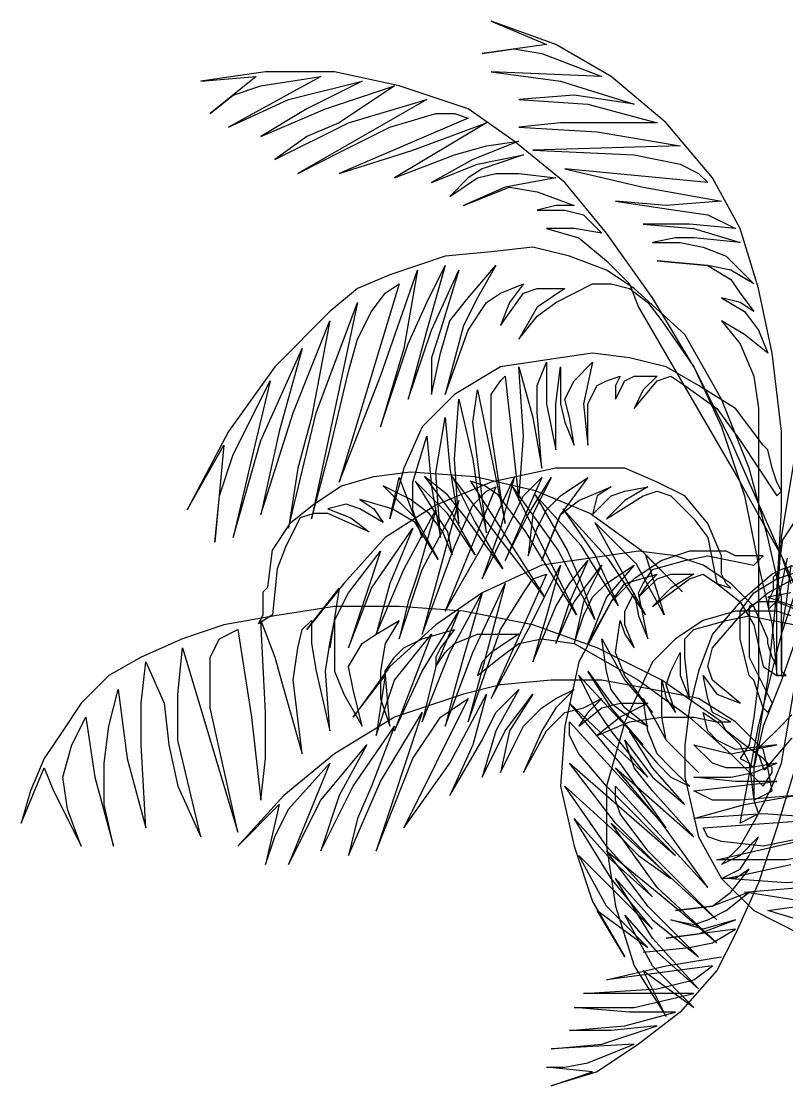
# Model space of a CAD drawing. Header units: millimetres. Extents: x 21129 to 2803301, y -510327 to 166837.
# Drawn here: x 266699 to 268055, y -156575 to -154691 of the extents above; entities that cross this region are included whole.
import ezdxf

# ---------------------------------------------------------------- set-up
doc = ezdxf.new("R2010")
doc.units = ezdxf.units.MM
doc.layers.add('....13_TNT_F_TREE', color=76, linetype='Continuous', transparency=0.5)

# ---------------------------------------------------------------- blocks, each defined once
blk = doc.blocks.new('caycanh3')
for p, q in [((-208.02, 595.5), (-265.12, 615.89)), ((-265.12, 615.89), (-216.17, 595.5)), ((-216.17, 595.5), (-273.28, 587.34)), ((-159.07, 566.95), (-208.02, 595.5)), ((-273.28, 587.34), (-244.73, 591.42)), ((-244.73, 591.42), (-220.25, 587.34)), ((-220.25, 587.34), (-167.23, 566.95)), ((-464.98, 571.03), (-522.08, 562.87)), ((-522.08, 562.87), (-473.14, 566.95)), ((-473.14, 566.95), (-513.93, 534.32)), ((-416.03, 566.95), (-497.61, 522.08)), ((-469.06, 558.79), (-416.03, 566.95)), ((-403.8, 571.03), (-464.98, 571.03)), ((-346.7, 558.79), (-403.8, 571.03)), ((-167.23, 566.95), (-265.12, 571.03)), ((-265.12, 571.03), (-203.94, 562.87)), ((-110.13, 526.16), (-159.07, 566.95)), ((-493.53, 550.63), (-469.06, 558.79)), ((-444.59, 546.56), (-379.33, 562.87)), ((-379.33, 562.87), (-428.27, 538.4)), ((-411.96, 538.4), (-350.77, 558.79)), ((-350.77, 558.79), (-399.72, 526.16)), ((-285.51, 538.4), (-346.7, 558.79)), ((-203.94, 562.87), (-138.68, 542.48)), ((-513.93, 534.32), (-493.53, 550.63)), ((-497.61, 522.08), (-444.59, 546.56)), ((-322.22, 546.56), (-436.43, 481.29)), ((-391.56, 526.16), (-322.22, 546.56)), ((-191.7, 550.63), (-240.65, 546.56)), ((-240.65, 546.56), (-179.47, 542.48)), ((-138.68, 542.48), (-191.7, 550.63)), ((-428.27, 538.4), (-469.06, 513.93)), ((-469.06, 513.93), (-411.96, 538.4)), ((-244.73, 509.85), (-285.51, 538.4)), ((-179.47, 542.48), (-118.28, 526.16)), ((-285.51, 530.24), (-399.72, 481.29)), ((-354.85, 522.08), (-314.07, 534.32)), ((-314.07, 534.32), (-297.75, 534.32)), ((-297.75, 534.32), (-285.51, 530.24)), ((-456.82, 493.53), (-391.56, 526.16)), ((-399.72, 526.16), (-428.27, 513.93)), ((-395.64, 501.69), (-354.85, 522.08)), ((-269.2, 526.16), (-350.77, 477.22)), ((-334.46, 501.69), (-269.2, 526.16)), ((-203.94, 526.16), (-240.65, 522.08)), ((-240.65, 522.08), (-171.31, 518)), ((-175.39, 526.16), (-203.94, 526.16)), ((-118.28, 526.16), (-175.39, 526.16)), ((-69.34, 477.22), (-110.13, 526.16)), ((-428.27, 513.93), (-456.82, 493.53)), ((-240.65, 509.85), (-281.44, 493.53)), ((-269.2, 505.77), (-240.65, 509.85)), ((-199.86, 473.14), (-244.73, 509.85)), ((-171.31, 518), (-97.89, 505.77)), ((-436.43, 481.29), (-395.64, 501.69)), ((-399.72, 481.29), (-334.46, 501.69)), ((-297.75, 497.61), (-269.2, 505.77)), ((-97.89, 505.77), (-228.41, 501.69)), ((-228.41, 501.69), (-138.68, 497.61)), ((-350.77, 477.22), (-297.75, 497.61)), ((-281.44, 493.53), (-318.14, 473.14)), ((-277.36, 489.45), (-236.57, 497.61)), ((-236.57, 497.61), (-273.28, 485.37)), ((-138.68, 497.61), (-97.89, 489.45)), ((-318.14, 473.14), (-277.36, 489.45)), ((-273.28, 485.37), (-285.51, 477.22)), ((-277.36, 477.22), (-261.04, 481.29)), ((-261.04, 481.29), (-240.65, 481.29)), ((-240.65, 481.29), (-208.02, 477.22)), ((-73.42, 473.14), (-199.86, 485.37)), ((-199.86, 485.37), (-130.52, 469.06)), ((-97.89, 489.45), (-81.58, 481.29)), ((-81.58, 481.29), (-73.42, 473.14)), ((-285.51, 477.22), (-301.83, 460.9)), ((-301.83, 460.9), (-277.36, 477.22)), ((-208.02, 477.22), (-252.88, 469.06)), ((-163.15, 428.27), (-199.86, 473.14)), ((-44.87, 432.35), (-69.34, 477.22)), ((-252.88, 469.06), (-289.59, 452.74)), ((-289.59, 452.74), (-248.81, 469.06)), ((-248.81, 469.06), (-224.33, 464.98)), ((-224.33, 464.98), (-191.7, 452.74)), ((-130.52, 469.06), (-61.18, 456.82)), ((-208.02, 452.74), (-224.33, 448.66)), ((-191.7, 452.74), (-208.02, 452.74)), ((-110.13, 452.74), (-154.99, 456.82)), ((-154.99, 456.82), (-101.97, 448.66)), ((-61.18, 456.82), (-110.13, 452.74)), ((-224.33, 448.66), (-199.86, 448.66)), ((-199.86, 448.66), (-183.54, 444.59)), ((-183.54, 444.59), (-167.23, 428.27)), ((-101.97, 448.66), (-73.42, 444.59)), ((-73.42, 444.59), (-48.95, 432.35)), ((-89.73, 436.43), (-130.52, 436.43)), ((-130.52, 436.43), (-85.65, 432.35)), ((-48.95, 432.35), (-89.73, 436.43)), ((-191.7, 432.35), (-216.17, 432.35)), ((-216.17, 432.35), (-187.62, 424.19)), ((-167.23, 428.27), (-191.7, 432.35)), ((-187.62, 424.19), (-163.15, 403.8)), ((-122.36, 371.17), (-163.15, 428.27)), ((-101.97, 424.19), (-122.36, 420.11)), ((-85.65, 424.19), (-101.97, 424.19)), ((-85.65, 432.35), (-44.87, 420.11)), ((-44.87, 420.11), (-85.65, 424.19)), ((-28.55, 379.33), (-44.87, 432.35)), ((-228.41, 416.03), (-265.12, 411.96)), ((-195.78, 407.88), (-228.41, 416.03)), ((-122.36, 420.11), (-97.89, 420.11)), ((-97.89, 420.11), (-77.5, 416.03)), ((-77.5, 416.03), (-57.1, 407.88)), ((-305.91, 407.88), (-354.85, 391.56)), ((-265.12, 411.96), (-305.91, 407.88)), ((-163.15, 395.64), (-195.78, 407.88)), ((-57.1, 407.88), (-32.63, 383.4)), ((-322.22, 367.09), (-305.91, 399.72)), ((-305.91, 399.72), (-322.22, 342.62)), ((-285.51, 371.17), (-261.04, 399.72)), ((-261.04, 399.72), (-277.36, 371.17)), ((-163.15, 403.8), (-142.76, 383.4)), ((-73.42, 399.72), (-118.28, 403.8)), ((-118.28, 403.8), (-73.42, 399.72)), ((-53.02, 395.64), (-73.42, 399.72)), ((-73.42, 399.72), (-53.02, 387.48)), ((-354.85, 391.56), (-383.4, 379.33)), ((-363.01, 301.83), (-330.38, 395.64)), ((-330.38, 395.64), (-342.62, 326.3)), ((-318.14, 342.62), (-293.67, 395.64)), ((-293.67, 395.64), (-309.99, 342.62)), ((-138.68, 379.33), (-163.15, 395.64)), ((-32.63, 383.4), (-53.02, 395.64)), ((-53.02, 387.48), (-44.87, 375.25)), ((-383.4, 379.33), (-407.88, 358.93)), ((-346.7, 383.4), (-399.72, 208.02)), ((-358.93, 375.25), (-346.7, 383.4)), ((-256.96, 375.25), (-236.57, 383.4)), ((-236.57, 383.4), (-248.81, 367.09)), ((-236.57, 375.25), (-224.33, 379.33)), ((-224.33, 379.33), (-199.86, 379.33)), ((-199.86, 379.33), (-224.33, 363.01)), ((-208.02, 367.09), (-175.39, 383.4)), ((-175.39, 383.4), (-159.07, 383.4)), ((-159.07, 383.4), (-142.76, 379.33)), ((-142.76, 383.4), (-134.6, 363.01)), ((-142.76, 379.33), (-126.44, 367.09)), ((-93.81, 338.54), (-138.68, 379.33)), ((-16.32, 322.22), (-28.55, 379.33)), ((-371.17, 358.93), (-358.93, 375.25)), ((-301.83, 350.77), (-285.51, 371.17)), ((-277.36, 371.17), (-289.59, 346.7)), ((-269.2, 367.09), (-256.96, 375.25)), ((-256.96, 346.7), (-236.57, 375.25)), ((-85.65, 309.99), (-122.36, 371.17)), ((-44.87, 367.09), (-61.18, 371.17)), ((-61.18, 371.17), (-40.79, 358.93)), ((-44.87, 375.25), (-32.63, 358.93)), ((-407.88, 358.93), (-456.82, 309.99)), ((-383.4, 367.09), (-424.19, 175.39)), ((-420.11, 269.2), (-383.4, 367.09)), ((-383.4, 334.46), (-371.17, 358.93)), ((-338.54, 330.38), (-322.22, 367.09)), ((-285.51, 342.62), (-269.2, 367.09)), ((-248.81, 367.09), (-256.96, 346.7)), ((-224.33, 363.01), (-240.65, 334.46)), ((-224.33, 354.85), (-208.02, 367.09)), ((-134.6, 363.01), (-44.87, 208.02)), ((-126.44, 367.09), (-114.21, 350.77)), ((-32.63, 358.93), (-44.87, 367.09)), ((-40.79, 358.93), (-28.55, 342.62)), ((-440.51, 269.2), (-407.88, 350.77)), ((-407.88, 350.77), (-424.19, 265.12)), ((-309.99, 322.22), (-301.83, 350.77)), ((-240.65, 334.46), (-224.33, 354.85)), ((-114.21, 350.77), (-85.65, 309.99)), ((-40.79, 338.54), (-61.18, 350.77)), ((-61.18, 350.77), (-44.87, 330.38)), ((-322.22, 342.62), (-338.54, 281.44)), ((-338.54, 281.44), (-318.14, 342.62)), ((-309.99, 342.62), (-318.14, 318.14)), ((-289.59, 346.7), (-305.91, 285.51)), ((-305.91, 285.51), (-285.51, 342.62)), ((-28.55, 342.62), (-20.39, 322.22)), ((-391.56, 305.91), (-383.4, 334.46)), ((-363.01, 256.96), (-338.54, 330.38)), ((-61.18, 281.44), (-93.81, 338.54)), ((-44.87, 330.38), (-32.63, 301.83)), ((-20.39, 322.22), (-40.79, 338.54)), ((-469.06, 244.73), (-432.35, 326.3)), ((-432.35, 326.3), (-452.74, 252.88)), ((-342.62, 326.3), (-363.01, 256.96)), ((-318.14, 285.51), (-309.99, 322.22)), ((-175.39, 322.22), (-203.94, 318.14)), ((-142.76, 318.14), (-175.39, 322.22)), ((-8.16, 252.88), (-16.32, 322.22)), ((-318.14, 318.14), (-318.14, 285.51)), ((-203.94, 318.14), (-256.96, 309.99)), ((-224.33, 293.67), (-216.17, 314.07)), ((-216.17, 314.07), (-216.17, 277.36)), ((-191.7, 297.75), (-175.39, 314.07)), ((-175.39, 314.07), (-183.54, 277.36)), ((-110.13, 309.99), (-142.76, 318.14)), ((-456.82, 309.99), (-497.61, 252.88)), ((-407.88, 236.57), (-391.56, 305.91)), ((-399.72, 208.02), (-363.01, 301.83)), ((-256.96, 309.99), (-297.75, 285.51)), ((-256.96, 297.75), (-252.88, 301.83)), ((-252.88, 301.83), (-240.65, 191.7)), ((-236.57, 248.81), (-240.65, 309.99)), ((-240.65, 309.99), (-228.41, 265.12)), ((-208.02, 277.36), (-203.94, 309.99)), ((-203.94, 309.99), (-203.94, 277.36)), ((-163.15, 297.75), (-150.91, 301.83)), ((-150.91, 301.83), (-154.99, 293.67)), ((-146.84, 297.75), (-138.68, 301.83)), ((-138.68, 301.83), (-118.28, 301.83)), ((-118.28, 301.83), (-130.52, 289.59)), ((-118.28, 297.75), (-106.05, 301.83)), ((-81.58, 293.67), (-110.13, 309.99)), ((-106.05, 301.83), (-93.81, 293.67)), ((-53.02, 244.73), (-85.65, 309.99)), ((-85.65, 309.99), (-61.18, 256.96)), ((-32.63, 301.83), (-28.55, 273.28)), ((-493.53, 232.49), (-460.9, 297.75)), ((-460.9, 297.75), (-477.22, 228.41)), ((-265.12, 285.51), (-256.96, 297.75)), ((-224.33, 269.2), (-224.33, 293.67)), ((-199.86, 281.44), (-191.7, 297.75)), ((-179.47, 277.36), (-171.31, 293.67)), ((-171.31, 293.67), (-163.15, 297.75)), ((-154.99, 281.44), (-146.84, 297.75)), ((-154.99, 293.67), (-154.99, 281.44)), ((-138.68, 273.28), (-118.28, 297.75)), ((-93.81, 293.67), (-65.26, 273.28)), ((-48.95, 273.28), (-81.58, 293.67)), ((-297.75, 285.51), (-326.3, 256.96)), ((-281.44, 261.04), (-277.36, 289.59)), ((-277.36, 289.59), (-252.88, 171.31)), ((-265.12, 252.88), (-265.12, 285.51)), ((-130.52, 289.59), (-138.68, 273.28)), ((-297.75, 228.41), (-293.67, 281.44)), ((-293.67, 281.44), (-281.44, 228.41)), ((-216.17, 277.36), (-208.02, 236.57)), ((-208.02, 236.57), (-208.02, 277.36)), ((-203.94, 277.36), (-199.86, 261.04)), ((-195.78, 265.12), (-199.86, 281.44)), ((-183.54, 277.36), (-179.47, 240.65)), ((-179.47, 240.65), (-179.47, 277.36)), ((-65.26, 273.28), (-44.87, 244.73)), ((-36.71, 220.25), (-61.18, 281.44)), ((-24.47, 240.65), (-48.95, 273.28)), ((-28.55, 273.28), (-28.55, 248.81)), ((-8.16, 159.07), (12.24, 281.44)), ((-469.06, 179.47), (-440.51, 269.2)), ((-444.59, 167.23), (-420.11, 269.2)), ((-424.19, 265.12), (-436.43, 220.25)), ((-314.07, 216.17), (-305.91, 265.12)), ((-305.91, 265.12), (-301.83, 220.25)), ((-228.41, 265.12), (-220.25, 220.25)), ((-220.25, 220.25), (-224.33, 269.2)), ((-191.7, 240.65), (-195.78, 265.12)), ((-326.3, 256.96), (-342.62, 220.25)), ((-277.36, 228.41), (-281.44, 261.04)), ((-199.86, 261.04), (-191.7, 240.65)), ((-61.18, 256.96), (-40.79, 195.78)), ((-497.61, 252.88), (-534.32, 183.54)), ((-452.74, 252.88), (-469.06, 179.47)), ((-334.46, 208.02), (-322.22, 248.81)), ((-322.22, 248.81), (-318.14, 203.94)), ((-252.88, 171.31), (-265.12, 252.88)), ((-240.65, 191.7), (-236.57, 248.81)), ((-28.55, 248.81), (-28.55, 73.42)), ((-8.16, 183.54), (-8.16, 252.88)), ((-534.32, 183.54), (-501.69, 240.65)), ((-501.69, 240.65), (-509.85, 154.99)), ((-493.53, 159.07), (-469.06, 244.73)), ((-424.19, 175.39), (-407.88, 236.57)), ((8.16, 106.05), (-53.02, 244.73)), ((-44.87, 244.73), (-12.24, 195.78)), ((-20.39, 236.57), (-24.47, 240.65)), ((-16.32, 220.25), (-20.39, 236.57)), ((-505.77, 195.78), (-493.53, 232.49)), ((-477.22, 228.41), (-493.53, 159.07)), ((-293.67, 171.31), (-297.75, 228.41)), ((-281.44, 228.41), (-277.36, 199.86)), ((-269.2, 163.15), (-277.36, 228.41)), ((-436.43, 220.25), (-444.59, 167.23)), ((-369.07, 212.95), (-336.44, 217.03)), ((-342.62, 220.25), (-354.85, 175.39)), ((-336.44, 217.03), (-279.34, 212.95)), ((-301.83, 220.25), (-293.67, 171.31)), ((-208.02, 220.25), (-265.12, 208.02)), ((-175.39, 220.25), (-208.02, 220.25)), ((-146.84, 220.25), (-175.39, 220.25)), ((-118.28, 208.02), (-146.84, 220.25)), ((-20.39, 159.07), (-36.71, 220.25)), ((-12.24, 208.02), (-16.32, 220.25)), ((-397.62, 204.79), (-369.07, 212.95)), ((-354.85, 175.39), (-346.7, 212.1)), ((-346.7, 212.1), (-326.3, 159.07)), ((-334.46, 183.54), (-334.46, 208.02)), ((-303.81, 180.32), (-332.36, 208.87)), ((-332.36, 208.87), (-311.97, 176.24)), ((-303.81, 196.64), (-324.2, 212.95)), ((-324.2, 212.95), (-299.73, 180.32)), ((-309.99, 159.07), (-314.07, 216.17)), ((-265.12, 208.02), (-314.07, 187.62)), ((-218.15, 106.9), (-299.73, 212.95)), ((-299.73, 212.95), (-279.34, 172.16)), ((-271.18, 204.79), (-283.41, 208.87)), ((-283.41, 208.87), (-218.15, 106.9)), ((-279.34, 212.95), (-226.31, 200.71)), ((-273.28, 150.91), (-244.73, 212.1)), ((-244.73, 212.1), (-256.96, 167.23)), ((-236.57, 195.78), (-220.25, 212.1)), ((-220.25, 212.1), (-236.57, 175.39)), ((-232.49, 179.47), (-212.1, 212.1)), ((-212.1, 212.1), (-228.41, 179.47)), ((-203.94, 195.78), (-179.47, 212.1)), ((-179.47, 212.1), (-203.94, 179.47)), ((-93.81, 195.78), (-118.28, 208.02)), ((-44.87, 208.02), (-24.47, 171.31)), ((-8.16, 199.86), (-12.24, 208.02)), ((-422.09, 188.48), (-397.62, 204.79)), ((-336.44, 192.56), (-360.91, 204.79)), ((-360.91, 204.79), (-332.36, 176.24)), ((-318.14, 203.94), (-309.99, 159.07)), ((-261.04, 203.94), (-305.91, 93.81)), ((-281.44, 187.62), (-269.2, 199.86)), ((-277.36, 199.86), (-269.2, 163.15)), ((-258.94, 196.64), (-271.18, 204.79)), ((-269.2, 199.86), (-261.04, 203.94)), ((-205.92, 147.69), (-246.71, 204.79)), ((-246.71, 204.79), (-189.6, 90.59)), ((-226.31, 200.71), (-177.37, 180.32)), ((-187.62, 191.7), (-159.07, 203.94)), ((-159.07, 203.94), (-171.31, 195.78)), ((-159.07, 195.78), (-146.84, 199.86)), ((-146.84, 199.86), (-126.44, 203.94)), ((-126.44, 203.94), (-146.84, 191.7)), ((-130.52, 195.78), (-118.28, 199.86)), ((-118.28, 199.86), (-106.05, 195.78)), ((-12.24, 195.78), (-8.16, 199.86)), ((-509.85, 154.99), (-505.77, 195.78)), ((-442.49, 172.16), (-422.09, 188.48)), ((-393.54, 188.48), (-409.86, 184.4)), ((-381.31, 184.4), (-393.54, 188.48)), ((-352.75, 184.4), (-381.31, 192.56)), ((-381.31, 192.56), (-369.07, 184.4)), ((-320.12, 180.32), (-336.44, 192.56)), ((-326.3, 130.52), (-293.67, 191.7)), ((-293.67, 191.7), (-326.3, 73.42)), ((-287.49, 176.24), (-303.81, 196.64)), ((-234.47, 164.01), (-258.94, 196.64)), ((-248.81, 171.31), (-236.57, 195.78)), ((-185.52, 151.77), (-226.31, 196.64)), ((-226.31, 196.64), (-197.76, 147.69)), ((-216.17, 183.54), (-203.94, 195.78)), ((-203.94, 179.47), (-187.62, 191.7)), ((-171.31, 195.78), (-175.39, 179.47)), ((-175.39, 179.47), (-159.07, 195.78)), ((-163.15, 175.39), (-130.52, 195.78)), ((-146.84, 191.7), (-163.15, 175.39)), ((-106.05, 195.78), (-85.65, 175.39)), ((-73.42, 171.31), (-93.81, 195.78)), ((-40.79, 195.78), (-28.55, 134.6)), ((-422.09, 180.32), (-434.33, 176.24)), ((-409.86, 180.32), (-422.09, 180.32)), ((-409.86, 184.4), (-389.46, 176.24)), ((-373.15, 164.01), (-409.86, 180.32)), ((-360.91, 172.16), (-381.31, 184.4)), ((-369.07, 184.4), (-360.91, 172.16)), ((-314.07, 187.62), (-358.93, 159.07)), ((-332.36, 172.16), (-352.75, 184.4)), ((-342.62, 130.52), (-314.07, 183.54)), ((-326.3, 159.07), (-334.46, 183.54)), ((-314.07, 183.54), (-330.38, 126.44)), ((-307.89, 164.01), (-320.12, 180.32)), ((-279.34, 143.61), (-303.81, 180.32)), ((-299.73, 180.32), (-279.34, 143.61)), ((-297.75, 150.91), (-281.44, 187.62)), ((-252.88, 138.68), (-232.49, 179.47)), ((-228.41, 179.47), (-232.49, 142.76)), ((-224.33, 167.23), (-216.17, 183.54)), ((-203.94, 179.47), (-220.25, 138.68)), ((-220.25, 138.68), (-203.94, 179.47)), ((-161.05, 139.53), (-201.84, 184.4)), ((-201.84, 184.4), (-173.29, 143.61)), ((-177.37, 180.32), (-132.5, 147.69)), ((-12.24, 110.13), (-8.16, 183.54)), ((-7.09, 156.93), (9.22, 181.4)), ((-458.8, 147.69), (-442.49, 172.16)), ((-434.33, 176.24), (-446.57, 151.77)), ((-389.46, 176.24), (-373.15, 164.01)), ((-332.36, 176.24), (-311.97, 139.53)), ((-311.97, 139.53), (-332.36, 172.16)), ((-311.97, 176.24), (-303.81, 164.01)), ((-254.86, 131.37), (-287.49, 176.24)), ((-279.34, 172.16), (-254.86, 131.37)), ((-273.28, 122.36), (-248.81, 171.31)), ((-236.57, 175.39), (-252.88, 138.68)), ((-136.58, 135.45), (-173.29, 172.16)), ((-173.29, 172.16), (-128.42, 90.59)), ((-85.65, 175.39), (-73.42, 159.07)), ((-61.18, 142.76), (-73.42, 171.31)), ((-24.47, 171.31), (-8.16, 142.76)), ((-371.17, 114.21), (-334.46, 167.23)), ((-334.46, 167.23), (-354.85, 118.28)), ((-299.73, 143.61), (-307.89, 164.01)), ((-303.81, 164.01), (-299.73, 143.61)), ((-256.96, 167.23), (-273.28, 122.36)), ((-189.6, 90.59), (-234.47, 164.01)), ((-232.49, 142.76), (-224.33, 167.23)), ((-446.57, 151.77), (-454.72, 131.37)), ((-358.93, 159.07), (-395.64, 118.28)), ((-326.3, 73.42), (-297.75, 150.91)), ((-305.91, 93.81), (-273.28, 150.91)), ((-152.89, 98.74), (-185.52, 151.77)), ((-73.42, 159.07), (-65.26, 118.28)), ((-8.16, 106.05), (-20.39, 159.07)), ((-12.24, 97.89), (-8.16, 159.07)), ((-11.17, 128.38), (-7.09, 156.93)), ((-462.88, 115.06), (-458.8, 147.69)), ((-391.56, 110.13), (-363.01, 146.84)), ((-363.01, 146.84), (-391.56, 61.18)), ((-163.15, 142.76), (-220.25, 134.6)), ((-173.29, 86.51), (-205.92, 147.69)), ((-197.76, 147.69), (-185.52, 119.14)), ((-173.29, 143.61), (-152.89, 98.74)), ((-134.6, 146.84), (-163.15, 142.76)), ((-101.97, 142.76), (-134.6, 146.84)), ((-132.5, 147.69), (-95.79, 110.98)), ((-95.79, 110.98), (-128.42, 143.61)), ((-128.42, 143.61), (-112.11, 90.59)), ((-89.73, 146.84), (-114.21, 138.68)), ((-77.5, 134.6), (-101.97, 142.76)), ((-93.81, 138.68), (-73.42, 142.76)), ((-57.1, 146.84), (-89.73, 146.84)), ((-73.42, 142.76), (-32.63, 134.6)), ((-61.18, 138.68), (-61.18, 142.76)), ((-48.95, 142.76), (-57.1, 146.84)), ((-40.79, 142.76), (-48.95, 142.76)), ((-28.55, 142.76), (-40.79, 142.76)), ((-32.63, 134.6), (-24.47, 142.76)), ((-24.47, 142.76), (-28.55, 142.76)), ((-8.16, 73.42), (16.32, 146.84)), ((-8.16, 142.76), (0, 118.28)), ((-220.25, 134.6), (-273.28, 110.13)), ((-232.49, 77.5), (-203.94, 134.6)), ((-203.94, 134.6), (-216.17, 89.73)), ((-195.78, 118.28), (-179.47, 138.68)), ((-179.47, 138.68), (-195.78, 101.97)), ((-191.7, 101.97), (-167.23, 134.6)), ((-167.23, 134.6), (-183.54, 101.97)), ((-163.15, 118.28), (-138.68, 134.6)), ((-138.68, 134.6), (-163.15, 106.05)), ((-128.42, 90.59), (-161.05, 139.53)), ((-114.21, 138.68), (-138.68, 122.36)), ((-112.11, 90.59), (-136.58, 135.45)), ((-122.36, 130.52), (-93.81, 138.68)), ((-53.02, 118.28), (-77.5, 134.6)), ((-61.18, 126.44), (-61.18, 138.68)), ((-28.55, 134.6), (-16.32, 81.58)), ((-20.39, 110.13), (32.63, 138.68)), ((-3.01, 140.61), (-11.17, 103.9)), ((4.08, 134.6), (-8.16, 130.52)), ((0, 134.6), (-4.08, 101.97)), ((-454.72, 131.37), (-458.8, 90.59)), ((-367.09, 73.42), (-342.62, 130.52)), ((-346.7, 69.34), (-326.3, 130.52)), ((-330.38, 126.44), (-338.54, 101.97)), ((-216.17, 126.44), (-265.12, 16.32)), ((-228.41, 122.36), (-216.17, 126.44)), ((-146.84, 118.28), (-118.28, 126.44)), ((-130.52, 118.28), (-122.36, 130.52)), ((-118.28, 126.44), (-126.44, 118.28)), ((-118.28, 122.36), (-106.05, 126.44)), ((-106.05, 126.44), (-85.65, 126.44)), ((-85.65, 126.44), (-106.05, 114.21)), ((-89.73, 122.36), (-77.5, 126.44)), ((-77.5, 126.44), (-65.26, 118.28)), ((-57.1, 118.28), (-61.18, 126.44)), ((-16.32, 126.44), (-44.87, 101.97)), ((-8.16, 130.52), (-16.32, 126.44)), ((-15.25, 124.3), (-11.17, 128.38)), ((-15.25, 112.06), (-15.25, 124.3)), ((-12.24, 122.36), (12.24, 130.52)), ((24.47, 126.44), (-8.16, 32.63)), ((-466.96, 110.98), (-462.88, 115.06)), ((-395.64, 118.28), (-428.27, 77.5)), ((-428.27, 77.5), (-399.72, 114.21)), ((-399.72, 114.21), (-407.88, 61.18)), ((-391.56, 61.18), (-371.17, 114.21)), ((-354.85, 118.28), (-367.09, 73.42)), ((-252.88, 118.28), (-285.51, -4.08)), ((-281.44, 57.1), (-252.88, 118.28)), ((-236.57, 110.13), (-228.41, 122.36)), ((-208.02, 97.89), (-195.78, 118.28)), ((-185.52, 119.14), (-173.29, 86.51)), ((-175.39, 106.05), (-163.15, 118.28)), ((-138.68, 122.36), (-159.07, 101.97)), ((-159.07, 101.97), (-146.84, 118.28)), ((-134.6, 106.05), (-118.28, 122.36)), ((-126.44, 118.28), (-134.6, 106.05)), ((-134.6, 110.13), (-130.52, 118.28)), ((-122.36, 97.89), (-89.73, 122.36)), ((-106.05, 114.21), (-122.36, 97.89)), ((-65.26, 118.28), (-53.02, 114.21)), ((-65.26, 118.28), (-44.87, 101.97)), ((-53.02, 114.21), (-57.1, 118.28)), ((-32.63, 97.89), (-53.02, 118.28)), ((-32.63, 110.13), (-12.24, 122.36)), ((-466.96, 98.74), (-466.96, 110.98)), ((-403.8, 85.65), (-391.56, 110.13)), ((-273.28, 110.13), (-314.07, 81.58)), ((-301.83, 57.1), (-273.28, 110.13)), ((-273.28, 110.13), (-289.59, 53.02)), ((-256.96, 77.5), (-236.57, 110.13)), ((-183.54, 89.73), (-175.39, 106.05)), ((-163.15, 106.05), (-179.47, 65.26)), ((-146.84, 93.81), (-138.68, 110.13)), ((-138.68, 110.13), (-134.6, 89.73)), ((-126.44, 69.34), (-134.6, 110.13)), ((-44.87, 93.81), (-32.63, 110.13)), ((-44.87, 89.73), (-20.39, 110.13)), ((0, 110.13), (-20.39, 106.05)), ((-20.39, 32.63), (-12.24, 110.13)), ((-20.39, 106.05), (4.08, 97.89)), ((-19.33, 103.9), (-15.25, 112.06)), ((-11.17, 103.9), (-19.33, 95.75)), ((-19.33, 95.75), (-19.33, 103.9)), ((-8.16, 101.97), (-8.16, 106.05)), ((-466.96, 90.59), (-466.96, 98.74)), ((-403.8, 97.89), (-456.82, 89.73)), ((-346.7, 97.89), (-403.8, 97.89)), ((-338.54, 101.97), (-346.7, 69.34)), ((-289.59, 93.81), (-346.7, 97.89)), ((-228.41, 48.95), (-208.02, 97.89)), ((-195.78, 101.97), (-208.02, 65.26)), ((-208.02, 65.26), (-191.7, 101.97)), ((-183.54, 101.97), (-191.7, 65.26)), ((-159.07, 101.97), (-187.62, 48.95)), ((-179.47, 65.26), (-159.07, 101.97)), ((-44.87, 101.97), (-69.34, 73.42)), ((-44.87, 101.97), (-32.63, 81.58)), ((-28.55, 101.97), (-36.71, 97.89)), ((-36.71, 97.89), (-36.71, 73.42)), ((-20.39, 69.34), (-32.63, 97.89)), ((-12.24, 101.97), (-28.55, 101.97)), ((8.16, 93.81), (-12.24, 101.97)), ((-12.24, 36.71), (-12.24, 97.89)), ((-8.16, -40.79), (16.32, 101.97)), ((-4.08, 101.97), (-8.16, 77.5)), ((-8.16, 93.81), (-8.16, 101.97)), ((-456.82, 89.73), (-501.69, 81.58)), ((-458.8, 90.59), (-471.04, 82.43)), ((-471.04, 82.43), (-466.96, 90.59)), ((-464.98, 4.08), (-469.06, 85.65)), ((-469.06, 85.65), (-456.82, 53.02)), ((-432.35, 77.5), (-424.19, 85.65)), ((-424.19, 85.65), (-424.19, 65.26)), ((-407.88, 61.18), (-403.8, 85.65)), ((-407.88, 65.26), (-403.8, 85.65)), ((-403.8, 85.65), (-403.8, 40.79)), ((-367.09, 73.42), (-346.7, 85.65)), ((-346.7, 85.65), (-358.93, 65.26)), ((-326.3, 40.79), (-293.67, 93.81)), ((-293.67, 93.81), (-314.07, 44.87)), ((-228.41, 81.58), (-289.59, 93.81)), ((-216.17, 89.73), (-228.41, 48.95)), ((-191.7, 65.26), (-183.54, 89.73)), ((-154.99, 57.1), (-150.91, 85.65)), ((-150.91, 85.65), (-146.84, 73.42)), ((-146.84, 81.58), (-146.84, 93.81)), ((-134.6, 89.73), (-126.44, 69.34)), ((-77.5, 85.65), (-101.97, 69.34)), ((-85.65, 77.5), (-57.1, 85.65)), ((-48.95, 93.81), (-77.5, 85.65)), ((-69.34, 61.18), (-44.87, 89.73)), ((-57.1, 85.65), (-36.71, 89.73)), ((-16.32, 93.81), (-48.95, 93.81)), ((-44.87, 69.34), (-44.87, 93.81)), ((-36.71, 89.73), (4.08, 81.58)), ((-12.24, 93.81), (-16.32, 93.81)), ((0, 89.73), (-12.24, 93.81)), ((-8.16, 69.34), (-8.16, 93.81)), ((-501.69, 81.58), (-538.4, 69.34)), ((-505.77, 69.34), (-489.45, 77.5)), ((-489.45, 77.5), (-477.22, 0)), ((-436.43, 61.18), (-432.35, 77.5)), ((-314.07, 81.58), (-354.85, 44.87)), ((-326.3, 69.34), (-297.75, 77.5)), ((-297.75, 77.5), (-309.99, 61.18)), ((-285.51, -4.08), (-256.96, 77.5)), ((-265.12, 16.32), (-232.49, 77.5)), ((-171.31, 61.18), (-228.41, 81.58)), ((-138.68, 61.18), (-146.84, 81.58)), ((-93.81, 69.34), (-85.65, 77.5)), ((-32.63, 81.58), (-24.47, 44.87)), ((-16.32, 81.58), (-12.24, 36.71)), ((-8.16, 77.5), (-8.16, 57.1)), ((-538.4, 69.34), (-575.11, 53.02)), ((-513.93, 53.02), (-505.77, 69.34)), ((-379.33, 65.26), (-367.09, 73.42)), ((-350.77, 32.63), (-318.14, 73.42)), ((-318.14, 73.42), (-350.77, -12.24)), ((-342.62, 61.18), (-326.3, 69.34)), ((-297.75, 65.26), (-277.36, 73.42)), ((-277.36, 73.42), (-261.04, 73.42)), ((-240.65, 73.42), (-265.12, 57.1)), ((-261.04, 73.42), (-240.65, 73.42)), ((-240.65, 65.26), (-220.25, 69.34)), ((-220.25, 69.34), (-191.7, 65.26)), ((-163.15, 40.79), (-167.23, 69.34)), ((-167.23, 69.34), (-146.84, 32.63)), ((-146.84, 73.42), (-138.68, 61.18)), ((-101.97, 69.34), (-122.36, 48.95)), ((-93.81, 53.02), (-93.81, 69.34)), ((-69.34, 73.42), (-81.58, 40.79)), ((-36.71, 36.71), (-44.87, 69.34)), ((-36.71, 73.42), (-36.71, 53.02)), ((-28.55, -8.16), (-8.16, 73.42)), ((-28.55, 73.42), (-28.55, 32.63)), ((-20.39, 65.26), (-20.39, 69.34)), ((-8.16, 48.95), (-8.16, 69.34)), ((-542.48, 20.39), (-538.4, 61.18)), ((-538.4, 61.18), (-489.45, -101.97)), ((-440.51, 32.63), (-436.43, 61.18)), ((-424.19, 65.26), (-420.11, 40.79)), ((-411.96, 40.79), (-407.88, 65.26)), ((-391.56, 44.87), (-379.33, 65.26)), ((-358.93, 65.26), (-363.01, 40.79)), ((-350.77, 53.02), (-342.62, 61.18)), ((-326.3, -4.08), (-301.83, 57.1)), ((-309.99, 61.18), (-314.07, 53.02)), ((-314.07, 44.87), (-305.91, 57.1)), ((-305.91, 57.1), (-297.75, 65.26)), ((-305.91, -8.16), (-281.44, 57.1)), ((-265.12, 57.1), (-273.28, 48.95)), ((-256.96, 53.02), (-240.65, 65.26)), ((-191.7, 65.26), (-134.6, 32.63)), ((-114.21, 32.63), (-171.31, 61.18)), ((-146.84, 36.71), (-154.99, 57.1)), ((-106.05, 40.79), (-97.89, 57.1)), ((-97.89, 57.1), (-97.89, 36.71)), ((-73.42, 44.87), (-69.34, 61.18)), ((-16.32, 53.02), (-20.39, 65.26)), ((-8.16, 57.1), (-8.16, 44.87)), ((-575.11, 53.02), (-603.66, 36.71)), ((-575.11, 12.24), (-571.03, 48.95)), ((-571.03, 48.95), (-554.71, 12.24)), ((-513.93, 32.63), (-513.93, 53.02)), ((-456.82, 53.02), (-448.66, 24.47)), ((-358.93, 40.79), (-350.77, 53.02)), ((-314.07, 53.02), (-314.07, 44.87)), ((-289.59, 53.02), (-297.75, 24.47)), ((-277.36, 36.71), (-256.96, 53.02)), ((-273.28, 48.95), (-277.36, 36.71)), ((-187.62, 48.95), (-199.86, -8.16)), ((-122.36, 48.95), (-146.84, -4.08)), ((-89.73, 16.32), (-93.81, 53.02)), ((-36.71, 53.02), (-16.32, 12.24)), ((-12.24, 44.87), (-16.32, 53.02)), ((-8.16, 40.79), (-8.16, 48.95)), ((-420.11, 40.79), (-407.88, -12.24)), ((-407.88, -12.24), (-411.96, 40.79)), ((-403.8, 40.79), (-395.64, 20.39)), ((-387.48, 24.47), (-391.56, 44.87)), ((-354.85, 44.87), (-387.48, 0)), ((-363.01, 40.79), (-363.01, 16.32)), ((-354.85, -8.16), (-358.93, 40.79)), ((-350.77, -12.24), (-326.3, 40.79)), ((-314.07, 44.87), (-326.3, -4.08)), ((-159.07, 8.16), (-179.47, 40.79)), ((-179.47, 40.79), (-159.07, 12.24)), ((-159.07, 24.47), (-163.15, 40.79)), ((-110.13, 28.55), (-106.05, 40.79)), ((-81.58, 40.79), (-89.73, 8.16)), ((-69.34, 32.63), (-73.42, 44.87)), ((-24.47, 44.87), (-12.24, 36.71)), ((-12.24, 36.71), (-12.24, 44.87)), ((-8.16, 44.87), (-8.16, 36.71)), ((-4.08, 36.71), (-8.16, 40.79)), ((-603.66, 36.71), (-628.13, 12.24)), ((-513.93, 8.16), (-513.93, 32.63)), ((-432.35, -32.63), (-440.51, 32.63)), ((-387.48, 0), (-358.93, 36.71)), ((-358.93, 36.71), (-367.09, -16.32)), ((-358.93, 8.16), (-350.77, 32.63)), ((-256.96, 28.55), (-289.59, 20.39)), ((-212.1, 32.63), (-256.96, 28.55)), ((-167.23, 32.63), (-212.1, 32.63)), ((-175.39, 12.24), (-187.62, 36.71)), ((-187.62, 36.71), (-130.52, -24.47)), ((-122.36, 24.47), (-167.23, 32.63)), ((-122.36, 4.08), (-146.84, 36.71)), ((-146.84, 32.63), (-122.36, 4.08)), ((-134.6, 32.63), (-89.73, 0)), ((-61.18, -4.08), (-114.21, 32.63)), ((-114.21, 0), (-114.21, 32.63)), ((-114.21, 32.63), (-110.13, 16.32)), ((-101.97, 4.08), (-110.13, 28.55)), ((-97.89, 36.71), (-89.73, 16.32)), ((-73.42, 16.32), (-77.5, 36.71)), ((-77.5, 36.71), (-65.26, 20.39)), ((-44.87, 12.24), (-69.34, 32.63)), ((-32.63, 32.63), (-36.71, 36.71)), ((-28.55, 20.39), (-32.63, 32.63)), ((-32.63, -44.87), (-20.39, 32.63)), ((-28.55, 32.63), (-32.63, 0)), ((-8.16, 32.63), (-24.47, -8.16)), ((-8.16, 36.71), (-12.24, 36.71)), ((-12.24, 36.71), (-4.08, 36.71)), ((-603.66, -8.16), (-595.5, 24.47)), ((-595.5, 24.47), (-587.34, -36.71)), ((-542.48, -20.39), (-542.48, 20.39)), ((-448.66, 24.47), (-432.35, -32.63)), ((-395.64, 20.39), (-379.33, -8.16)), ((-379.33, -8.16), (-387.48, 24.47)), ((-289.59, 20.39), (-350.77, 0)), ((-297.75, 24.47), (-305.91, -8.16)), ((-301.83, -40.79), (-269.2, 20.39)), ((-269.2, 20.39), (-281.44, -24.47)), ((-261.04, 4.08), (-240.65, 24.47)), ((-240.65, 24.47), (-261.04, -12.24)), ((-252.88, -12.24), (-228.41, 20.39)), ((-228.41, 20.39), (-248.81, -12.24)), ((-208.02, 16.32), (-191.7, 24.47)), ((-191.7, 24.47), (-208.02, 8.16)), ((-146.84, 8.16), (-159.07, 24.47)), ((-81.58, 16.32), (-122.36, 24.47)), ((-65.26, 20.39), (-44.87, 12.24)), ((-24.47, 8.16), (-28.55, 20.39)), ((-628.13, 12.24), (-644.45, -12.24)), ((-575.11, -24.47), (-575.11, 12.24)), ((-554.71, 12.24), (-550.63, -24.47)), ((-363.01, 16.32), (-354.85, -8.16)), ((-285.51, 16.32), (-342.62, -97.89)), ((-297.75, 8.16), (-285.51, 16.32)), ((-220.25, 8.16), (-208.02, 16.32)), ((-150.91, -40.79), (-195.78, 12.24)), ((-195.78, 12.24), (-126.44, -53.02)), ((-183.54, 8.16), (-167.23, 16.32)), ((-167.23, 16.32), (-179.47, 4.08)), ((-159.07, -12.24), (-175.39, 12.24)), ((-167.23, 8.16), (-150.91, 12.24)), ((-159.07, 12.24), (-142.76, 0)), ((-150.91, 12.24), (-126.44, 12.24)), ((-126.44, 12.24), (-150.91, 0)), ((-126.44, -12.24), (-130.52, 16.32)), ((-130.52, 16.32), (-110.13, -20.39)), ((-110.13, 16.32), (-101.97, 4.08)), ((-48.95, -4.08), (-81.58, 16.32)), ((-69.34, 4.08), (-73.42, 16.32)), ((-16.32, 12.24), (-20.39, 4.08)), ((-636.29, -24.47), (-624.05, 0)), ((-624.05, 0), (-615.89, -53.02)), ((-489.45, -101.97), (-513.93, 8.16)), ((-477.22, 0), (-469.06, -73.42)), ((-464.98, -36.71), (-464.98, 4.08)), ((-350.77, 0), (-403.8, -32.63)), ((-367.09, -16.32), (-358.93, 8.16)), ((-326.3, 4.08), (-367.09, -118.28)), ((-363.01, -57.1), (-326.3, 4.08)), ((-334.46, -36.71), (-309.99, 0)), ((-309.99, 0), (-297.75, 8.16)), ((-273.28, -20.39), (-261.04, 4.08)), ((-236.57, -8.16), (-220.25, 8.16)), ((-208.02, 8.16), (-220.25, -12.24)), ((-216.17, -12.24), (-199.86, 4.08)), ((-199.86, 4.08), (-183.54, 8.16)), ((-187.62, -8.16), (-167.23, 8.16)), ((-179.47, 4.08), (-187.62, -8.16)), ((-150.91, 0), (-171.31, -16.32)), ((-130.52, -24.47), (-159.07, 8.16)), ((-126.44, -8.16), (-146.84, 8.16)), ((-142.76, -4.08), (-114.21, 0)), ((-142.76, 0), (-126.44, -8.16)), ((-114.21, 0), (-85.65, 0)), ((-110.13, -20.39), (-114.21, 0)), ((-89.73, 8.16), (-93.81, -24.47)), ((-89.73, 0), (-53.02, -32.63)), ((-85.65, 0), (-65.26, -4.08)), ((-73.42, -12.24), (-77.5, 4.08)), ((-77.5, 4.08), (-65.26, -4.08)), ((-53.02, -4.08), (-69.34, 4.08)), ((-32.63, 0), (-36.71, -24.47)), ((-20.39, 4.08), (-24.47, 8.16)), ((-11.17, -10.3), (1.07, 1.93)), ((-607.74, -40.79), (-603.66, -8.16)), ((-387.48, -61.18), (-350.77, -8.16)), ((-350.77, -8.16), (-371.17, -61.18)), ((-244.73, -24.47), (-236.57, -8.16)), ((-199.86, -8.16), (-203.94, -61.18)), ((-195.78, -16.32), (-195.78, -4.08)), ((-195.78, -4.08), (-110.13, -97.89)), ((-171.31, -16.32), (-142.76, -4.08)), ((-146.84, -4.08), (-163.15, -61.18)), ((-65.26, -4.08), (-44.87, -24.47)), ((-65.26, -4.08), (-53.02, -4.08)), ((-57.1, -12.24), (-61.18, -4.08)), ((-24.47, -28.55), (-48.95, -4.08)), ((-44.87, -93.81), (-28.55, -8.16)), ((-24.47, -8.16), (-32.63, -44.87)), ((-644.45, -12.24), (-660.76, -36.71)), ((-261.04, -12.24), (-273.28, -53.02)), ((-273.28, -53.02), (-252.88, -12.24)), ((-248.81, -12.24), (-256.96, -48.95)), ((-220.25, -12.24), (-236.57, -48.95)), ((-236.57, -48.95), (-216.17, -12.24)), ((-187.62, -32.63), (-195.78, -16.32)), ((-126.44, -53.02), (-159.07, -12.24)), ((-122.36, -44.87), (-142.76, -12.24)), ((-142.76, -12.24), (-118.28, -40.79)), ((-118.28, -32.63), (-126.44, -12.24)), ((-65.26, -20.39), (-73.42, -12.24)), ((-40.79, -24.47), (-57.1, -12.24)), ((-23.41, -22.54), (-11.17, -10.3)), ((1.07, -18.46), (-23.41, -47.01)), ((-644.45, -53.02), (-636.29, -24.47)), ((-571.03, -97.89), (-575.11, -24.47)), ((-550.63, -24.47), (-542.48, -61.18)), ((-522.08, -106.05), (-542.48, -20.39)), ((-416.03, -73.42), (-375.25, -24.47)), ((-375.25, -24.47), (-399.72, -69.34)), ((-301.83, -69.34), (-273.28, -20.39)), ((-281.44, -24.47), (-301.83, -69.34)), ((-256.96, -48.95), (-244.73, -24.47)), ((-138.68, -44.87), (-146.84, -20.39)), ((-146.84, -20.39), (-122.36, -53.02)), ((-110.13, -20.39), (-81.58, -48.95)), ((-81.58, -48.95), (-110.13, -20.39)), ((-93.81, -24.47), (-93.81, -53.02)), ((-69.34, -40.79), (-85.65, -24.47)), ((-85.65, -24.47), (-53.02, -32.63)), ((-48.95, -28.55), (-65.26, -20.39)), ((-53.02, -32.63), (-12.24, -24.47)), ((-12.24, -24.47), (-48.95, -28.55)), ((-44.87, -24.47), (-36.71, -40.79)), ((-36.71, -24.47), (-44.87, -36.71)), ((-24.47, -36.71), (-40.79, -24.47)), ((-31.56, -30.7), (-23.41, -22.54)), ((-660.76, -36.71), (-673, -65.26)), ((-587.34, -36.71), (-571.03, -97.89)), ((-469.06, -73.42), (-464.98, -36.71)), ((-403.8, -32.63), (-448.66, -69.34)), ((-367.09, -118.28), (-334.46, -36.71)), ((-163.15, -61.18), (-187.62, -32.63)), ((-106.05, -44.87), (-118.28, -32.63)), ((-53.02, -32.63), (-24.47, -61.18)), ((-44.87, -36.71), (-36.71, -40.79)), ((-27.48, -34.78), (-31.56, -30.7)), ((-23.41, -47.01), (-27.48, -34.78)), ((-20.39, -44.87), (-24.47, -28.55)), ((-16.32, -44.87), (-24.47, -36.71)), ((-681.15, -93.81), (-660.76, -44.87)), ((-660.76, -44.87), (-652.6, -65.26)), ((-607.74, -77.5), (-607.74, -40.79)), ((-444.59, -81.58), (-407.88, -40.79)), ((-407.88, -40.79), (-444.59, -130.52)), ((-342.62, -97.89), (-301.83, -40.79)), ((-154.99, -93.81), (-195.78, -40.79)), ((-195.78, -40.79), (-101.97, -122.36)), ((-114.21, -93.81), (-154.99, -44.87)), ((-154.99, -44.87), (-85.65, -106.05)), ((-110.13, -97.89), (-150.91, -40.79)), ((-122.36, -65.26), (-138.68, -44.87)), ((-93.81, -77.5), (-122.36, -44.87)), ((-118.28, -40.79), (-106.05, -53.02)), ((-89.73, -61.18), (-106.05, -44.87)), ((-57.1, -44.87), (-69.34, -40.79)), ((-36.71, -44.87), (-57.1, -44.87)), ((-36.71, -40.79), (-32.63, -73.42)), ((-36.71, -40.79), (-32.63, -44.87)), ((-12.24, -40.79), (-36.71, -44.87)), ((-32.63, -48.95), (-12.24, -40.79)), ((-32.63, -44.87), (-32.63, -73.42)), ((-16.32, -65.26), (-20.39, -44.87)), ((-16.32, -61.18), (-8.16, -40.79)), ((-16.32, -48.95), (-16.32, -44.87)), ((4.08, -44.87), (-12.24, -97.89)), ((-640.37, -81.58), (-644.45, -53.02)), ((-615.89, -53.02), (-599.58, -114.21)), ((-122.36, -53.02), (-93.81, -77.5)), ((-106.05, -53.02), (-89.73, -61.18)), ((-93.81, -53.02), (-81.58, -106.05)), ((-48.95, -57.1), (-85.65, -53.02)), ((-85.65, -53.02), (-53.02, -53.02)), ((-53.02, -53.02), (-32.63, -48.95)), ((-24.47, -61.18), (-16.32, -48.95)), ((-673, -65.26), (-681.15, -93.81)), ((-652.6, -65.26), (-644.45, -81.58)), ((-542.48, -61.18), (-522.08, -106.05)), ((-416.03, -118.28), (-387.48, -61.18)), ((-391.56, -122.36), (-363.01, -57.1)), ((-371.17, -61.18), (-383.4, -89.73)), ((-203.94, -61.18), (-191.7, -114.21)), ((-163.15, -114.21), (-199.86, -61.18)), ((-199.86, -61.18), (-154.99, -101.97)), ((-101.97, -122.36), (-163.15, -61.18)), ((-163.15, -61.18), (-163.15, -114.21)), ((-154.99, -73.42), (-154.99, -61.18)), ((-154.99, -61.18), (-73.42, -150.91)), ((-85.65, -106.05), (-122.36, -65.26)), ((-85.65, -65.26), (-48.95, -61.18)), ((-69.34, -73.42), (-85.65, -65.26)), ((-48.95, -61.18), (-12.24, -57.1)), ((-12.24, -57.1), (-48.95, -57.1)), ((-28.55, -85.65), (-16.32, -61.18)), ((-24.47, -69.34), (-16.32, -65.26)), ((-448.66, -69.34), (-489.45, -114.21)), ((-444.59, -130.52), (-416.03, -73.42)), ((-399.72, -69.34), (-416.03, -118.28)), ((-150.91, -85.65), (-154.99, -73.42)), ((-44.87, -73.42), (-69.34, -73.42)), ((4.08, -69.34), (-44.87, -73.42)), ((-40.79, -77.5), (4.08, -69.34)), ((-32.63, -73.42), (-24.47, -69.34)), ((-32.63, -73.42), (-28.55, -85.65)), ((-644.45, -81.58), (-628.13, -114.21)), ((-628.13, -114.21), (-640.37, -81.58)), ((-599.58, -114.21), (-607.74, -77.5)), ((-489.45, -114.21), (-452.74, -77.5)), ((-452.74, -77.5), (-464.98, -130.52)), ((-456.82, -106.05), (-444.59, -81.58)), ((-85.65, -89.73), (-40.79, -77.5)), ((-383.4, -89.73), (-391.56, -122.36)), ((-159.07, -142.76), (-191.7, -89.73)), ((-191.7, -89.73), (-159.07, -126.44)), ((-118.28, -150.91), (-159.07, -93.81)), ((-159.07, -93.81), (-65.26, -179.47)), ((-106.05, -142.76), (-154.99, -93.81)), ((-126.44, -118.28), (-150.91, -85.65)), ((-73.42, -150.91), (-114.21, -93.81)), ((-24.47, -85.65), (-85.65, -89.73)), ((-77.5, -97.89), (36.71, -89.73)), ((-44.87, -114.21), (-28.55, -85.65)), ((-36.71, -89.73), (-44.87, -93.81)), ((-28.55, -85.65), (-36.71, -89.73)), ((36.71, -89.73), (-24.47, -85.65)), ((-154.99, -101.97), (-134.6, -122.36)), ((-73.42, -106.05), (-77.5, -97.89)), ((-65.26, -126.44), (57.1, -97.89)), ((-12.24, -97.89), (-28.55, -146.84)), ((57.1, -97.89), (-24.47, -114.21)), ((-464.98, -130.52), (-456.82, -106.05)), ((-81.58, -106.05), (-61.18, -142.76)), ((-61.18, -110.13), (-73.42, -106.05)), ((-24.47, -114.21), (-61.18, -110.13)), ((-28.55, -106.05), (-44.87, -122.36)), ((-36.71, -122.36), (-28.55, -106.05)), ((-191.7, -114.21), (-175.39, -163.15)), ((-163.15, -167.23), (-187.62, -122.36)), ((-187.62, -122.36), (-122.36, -187.62)), ((-122.36, -159.07), (-163.15, -114.21)), ((-163.15, -114.21), (-154.99, -167.23)), ((-126.44, -167.23), (-163.15, -118.28)), ((-163.15, -118.28), (-118.28, -154.99)), ((-134.6, -122.36), (-106.05, -142.76)), ((-65.26, -179.47), (-126.44, -118.28)), ((-61.18, -130.52), (-44.87, -114.21)), ((-44.87, -122.36), (-61.18, -130.52)), ((-44.87, -134.6), (-36.71, -122.36)), ((61.18, -114.21), (-4.08, -126.44)), ((-159.07, -126.44), (-122.36, -159.07)), ((-4.08, -126.44), (-65.26, -126.44)), ((-57.1, -142.76), (0, -130.52)), ((-61.18, -142.76), (-44.87, -134.6)), ((-53.02, -154.99), (-36.71, -134.6)), ((-36.71, -134.6), (-48.95, -142.76)), ((-122.36, -187.62), (-159.07, -142.76)), ((-122.36, -195.78), (-154.99, -142.76)), ((-154.99, -142.76), (-122.36, -179.47)), ((-48.95, -142.76), (-61.18, -142.76)), ((-61.18, -142.76), (-32.63, -171.31)), ((-4.08, -146.84), (-57.1, -142.76)), ((-28.55, -146.84), (-48.95, -191.7)), ((53.02, -142.76), (-4.08, -146.84)), ((-65.26, -199.86), (-118.28, -150.91)), ((-118.28, -154.99), (-93.81, -175.39)), ((-36.71, -154.99), (-69.34, -167.23)), ((-69.34, -167.23), (-53.02, -154.99)), ((-57.1, -171.31), (-36.71, -154.99)), ((-40.79, -154.99), (8.16, -150.91)), ((12.24, -163.15), (-40.79, -154.99)), ((-20.39, -171.31), (65.26, -159.07)), ((-175.39, -163.15), (-146.84, -212.1)), ((-126.44, -203.94), (-163.15, -167.23)), ((-154.99, -167.23), (-138.68, -220.25)), ((-81.58, -212.1), (-126.44, -167.23)), ((-69.34, -167.23), (-101.97, -171.31)), ((-101.97, -171.31), (-69.34, -167.23)), ((-146.84, -212.1), (-171.31, -171.31)), ((-171.31, -171.31), (-126.44, -203.94)), ((-122.36, -220.25), (-146.84, -175.39)), ((-146.84, -175.39), (-118.28, -208.02)), ((-93.81, -175.39), (-65.26, -199.86)), ((-73.42, -179.47), (-57.1, -171.31)), ((-32.63, -171.31), (8.16, -191.7)), ((20.39, -183.54), (-20.39, -171.31)), ((-122.36, -179.47), (-81.58, -212.1)), ((-48.95, -187.62), (-110.13, -195.78)), ((-77.5, -187.62), (-106.05, -179.47)), ((-106.05, -179.47), (-85.65, -183.54)), ((-85.65, -183.54), (-73.42, -179.47)), ((-81.58, -191.7), (-48.95, -179.47)), ((-48.95, -179.47), (-77.5, -187.62)), ((-69.34, -199.86), (-48.95, -187.62)), ((-81.58, -240.65), (-122.36, -195.78)), ((-110.13, -195.78), (-81.58, -191.7)), ((-48.95, -191.7), (-65.26, -224.33)), ((-130.52, -208.02), (-89.73, -203.94)), ((-89.73, -203.94), (-69.34, -199.86)), ((-118.28, -208.02), (-81.58, -240.65)), ((-110.13, -220.25), (-61.18, -212.1)), ((-69.34, -220.25), (-163.15, -232.49)), ((-163.15, -232.49), (-110.13, -220.25)), ((-138.68, -220.25), (-110.13, -265.12)), ((-110.13, -265.12), (-130.52, -224.33)), ((-130.52, -224.33), (-85.65, -256.96)), ((-85.65, -256.96), (-122.36, -220.25)), ((-65.26, -224.33), (-97.89, -261.04)), ((-85.65, -232.49), (-69.34, -220.25)), ((-118.28, -240.65), (-85.65, -232.49)), ((-183.54, -244.73), (-118.28, -240.65)), ((-85.65, -244.73), (-183.54, -244.73)), ((-138.68, -256.96), (-85.65, -244.73)), ((-142.76, -261.04), (-191.7, -256.96)), ((-191.7, -256.96), (-138.68, -256.96)), ((-146.84, -273.28), (-101.97, -261.04)), ((-101.97, -261.04), (-142.76, -261.04)), ((-97.89, -261.04), (-134.6, -289.59)), ((-195.78, -277.36), (-146.84, -273.28)), ((-159.07, -277.36), (-195.78, -277.36)), ((-167.23, -289.59), (-118.28, -273.28)), ((-118.28, -273.28), (-159.07, -277.36)), ((-138.68, -289.59), (-212.1, -293.67)), ((-212.1, -293.67), (-167.23, -289.59)), ((-179.47, -305.91), (-138.68, -289.59)), ((-134.6, -289.59), (-171.31, -314.07)), ((-175.39, -314.07), (-216.17, -309.99)), ((-216.17, -309.99), (-199.86, -309.99)), ((-199.86, -309.99), (-179.47, -305.91)), ((-171.31, -314.07), (-212.1, -326.3)), ((-212.1, -326.3), (-175.39, -314.07))]:
    blk.add_line(p, q)

msp = doc.modelspace()

# ---------------------------------------------------------------- block references
at = {"layer": '....13_TNT_F_TREE', "xscale": 2, "yscale": 2, "zscale": 2}
msp.add_blockref('caycanh3', (268061.6, -155922.5), dxfattribs=at)

doc.saveas('drawing.dxf')
